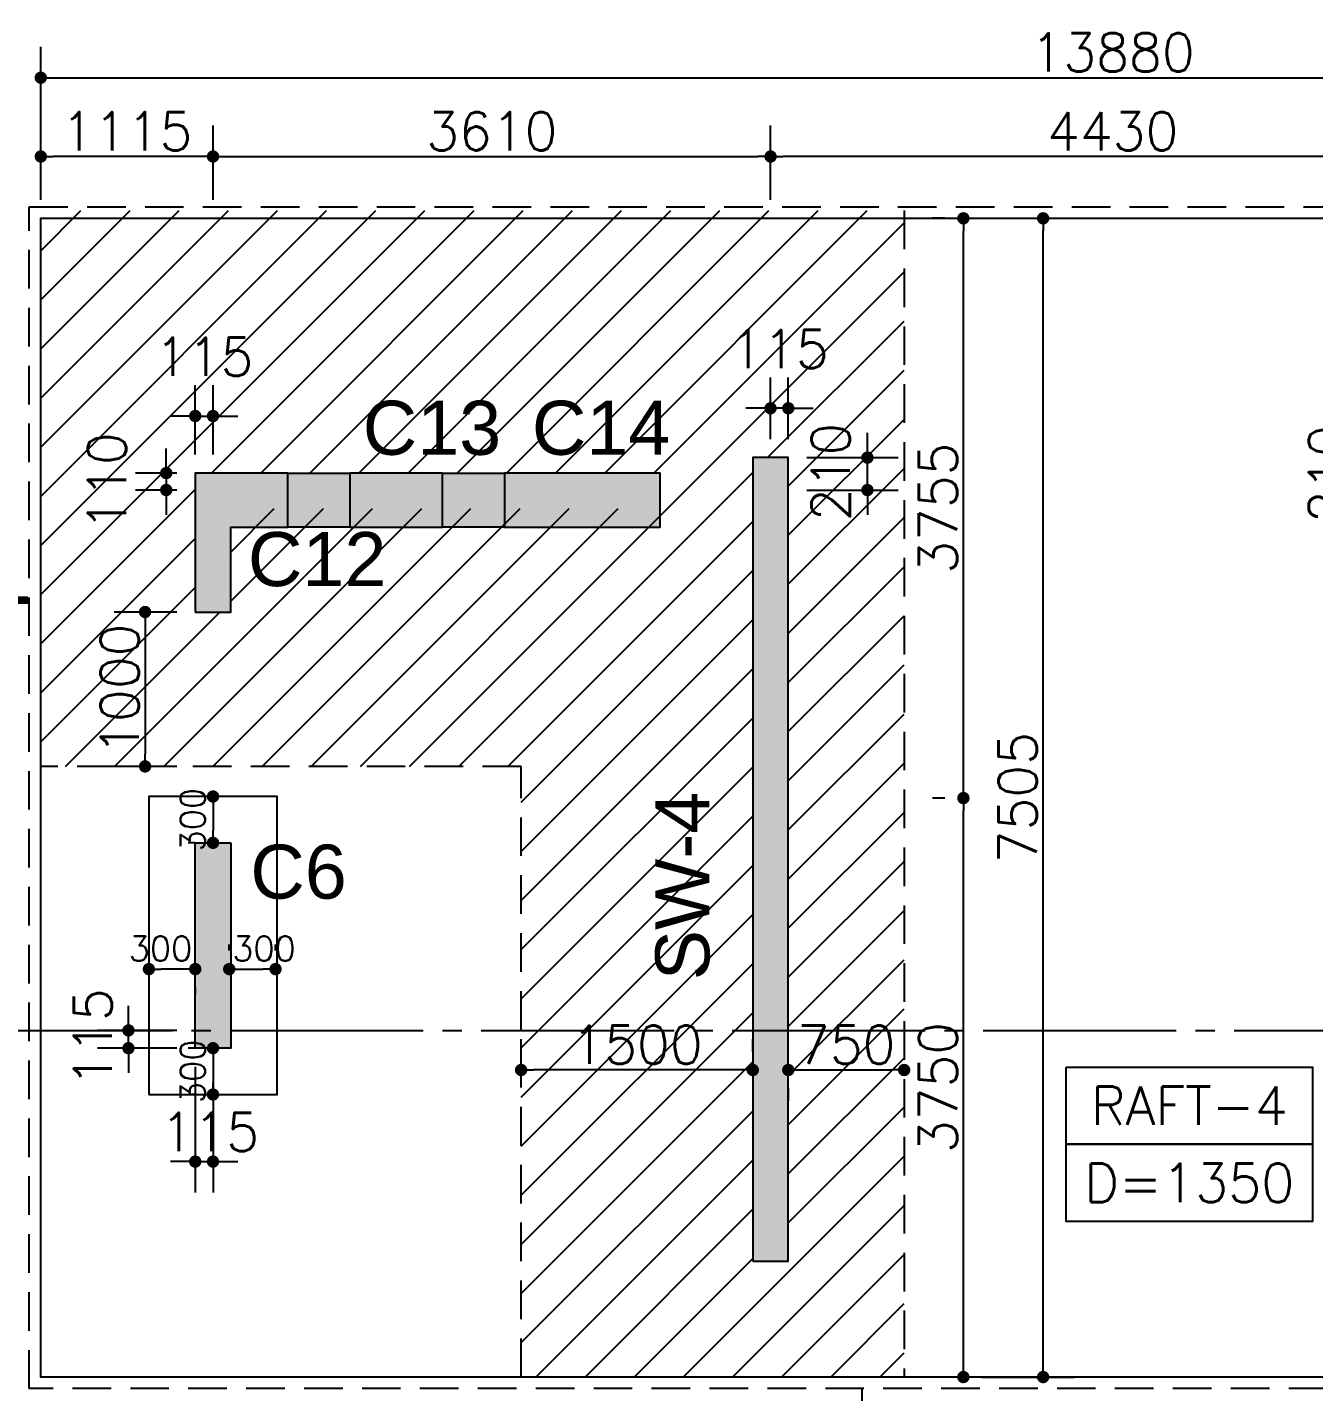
# Model space of a CAD drawing. Extents: x -200722 to 834823, y -494970 to 88783.
# Drawn here: x 485433 to 493762, y 32689 to 41527 of the extents above; entities that cross this region are included whole.
import ezdxf
from ezdxf.enums import TextEntityAlignment as Align

# ---------------------------------------------------------------- set-up
doc = ezdxf.new("R2010")
doc.units = 0
doc.header["$LTSCALE"] = 100
doc.header["$MEASUREMENT"] = 0
doc.header["$PDMODE"] = 34
for name, pattern in [('ACAD_ISO04W100', [30, 24, -3, 0, -3]), ('CL', [3.25, 2.5, -0.25, 0.25, -0.25]), ('HIDDEN', [0.375, 0.25, -0.125])]:
    doc.linetypes.add(name, pattern=pattern)
doc.layers.get('0').update_dxf_attribs({"linetype": 'CONTINUOUS'})
doc.layers.get('DEFPOINTS').update_dxf_attribs({"linetype": 'CONTINUOUS'})
for name, color, linetype in [('A-Grid', 5, 'ACAD_ISO04W100'), ('BEAM', 4, 'CONTINUOUS'), ('COL. SHED. STEEL.', 6, 'CONTINUOUS'), ('COL_H', 235, 'CONTINUOUS'), ('DIM', 3, 'CONTINUOUS'), ('F_EXEC', 3, 'HIDDEN'), ('F_FTG1', 11, 'CONTINUOUS'), ('TEXT', 2, 'CONTINUOUS')]:
    doc.layers.add(name, color=color, linetype=linetype)
doc.layers.add('HATCH', color=252, linetype='CONTINUOUS', lineweight=30)
doc.styles.add('AR', font='arial.ttf')
doc.styles.add('ROMANS', font='romans.shx')
doc.styles.get("Standard").update_dxf_attribs({"font": 'simplex.shx'})
doc.dimstyles.new('STANDARD$0', dxfattribs={"dimtxt": 2.5, "dimasz": 2.5, "dimexe": 2, "dimexo": 0.7, "dimgap": 0.9, "dimtad": 1, "dimdec": 0, "dimdsep": 46, "dimtxsty": 'ROMANS', "dimcen": 0.09, "dimclrd": 4, "dimclre": 4, "dimclrt": 3, "dimadec": 0, "dimazin": 0, "dimtfac": 1, "dimtdec": 0, "dimtmove": 0, "dimatfit": 3, "dimfxl": 1, "dimtolj": 1, "dimtzin": 0, "dimarcsym": 0})

# ---------------------------------------------------------------- blocks, each defined once
blk = doc.blocks.new('DOT')
at = {"color": 0, "linetype": 'ByBlock'}
blk.add_line((-0.5, 0), (-1, 0), dxfattribs=at)
at = {"color": 0, "linetype": 'ByBlock', "const_width": 0.5}
blk.add_lwpolyline([(-0.25, 0, 1), (0.25, 0, 1)], format="xyb", close=True, dxfattribs=at)
blk = doc.blocks.new('*D2616')
at = {"layer": 'BEAM', "color": 0, "lineweight": -2, "transparency": 16777216}
for p, q in [((486400.5, 37739.4), (485995.8, 37739.4)), ((486195.8, 37659.4), (486195.8, 36819.4)), ((486400.5, 36739.4), (485995.8, 36739.4))]:
    blk.add_line(p, q, dxfattribs=at)
at = {"layer": 'DEFPOINTS', "color": 0, "lineweight": -3, "ltscale": 0.4, "transparency": 16777216}
for p in [(486520.5, 37739.4), (486195.8, 36739.4), (486520.5, 36739.4)]:
    blk.add_point(p, dxfattribs=at)
at = {"layer": 'BEAM', "color": 0, "lineweight": -2, "ltscale": 0.4, "transparency": 16777216, "xscale": 80, "yscale": 80, "zscale": 80}
for p, rotation in [((486195.8, 37739.4), 90), ((486195.8, 36739.4), 270)]:
    blk.add_blockref('DOT', p, dxfattribs=dict(at, rotation=rotation))
at = {"layer": 'BEAM', "color": 0, "ltscale": 0.4, "transparency": 16777216, "insert": (486031.8, 37239.4), "char_height": 248, "attachment_point": 5, "rotation": 90}
blk.add_mtext('\\A1;1000', dxfattribs=at)
blk = doc.blocks.new('_DOT')
at = {"color": 0, "linetype": 'ByBlock'}
blk.add_line((-0.5, 0), (-1, 0), dxfattribs=at)
at = {"color": 0, "linetype": 'ByBlock', "const_width": 0.5}
blk.add_lwpolyline([(-0.25, 0, 1), (0.25, 0, 1)], format="xyb", close=True, dxfattribs=at)
blk = doc.blocks.new('*D2293')
at = {"layer": 'BEAM', "color": 0, "lineweight": -2, "transparency": 16777216}
for p, q in [((486520.5, 38759.4), (486520.5, 39208.9)), ((486635.5, 38759.4), (486635.5, 39208.9)), ((486440.5, 39008.9), (486360.5, 39008.9)), ((486520.5, 39008.9), (486635.5, 39008.9)), ((486715.5, 39008.9), (486795.5, 39008.9))]:
    blk.add_line(p, q, dxfattribs=at)
at = {"layer": 'DEFPOINTS', "color": 0, "lineweight": -3, "ltscale": 0.4, "transparency": 16777216}
for p in [(486635.5, 39008.9), (486520.5, 38639.4), (486635.5, 38639.4)]:
    blk.add_point(p, dxfattribs=at)
at = {"layer": 'BEAM', "color": 0, "lineweight": -2, "ltscale": 0.4, "transparency": 16777216, "xscale": 80, "yscale": 80, "zscale": 80}
blk.add_blockref('DOT', (486520.5, 39008.9), dxfattribs=at)
at = {"layer": 'BEAM', "color": 0, "lineweight": -2, "ltscale": 0.4, "transparency": 16777216, "xscale": 80, "yscale": 80, "zscale": 80, "rotation": 180}
blk.add_blockref('DOT', (486635.5, 39008.9), dxfattribs=at)
at = {"layer": 'BEAM', "color": 0, "ltscale": 0.4, "transparency": 16777216, "insert": (486578, 39392.9), "char_height": 248, "attachment_point": 5}
blk.add_mtext('\\A1;115', dxfattribs=at)
blk = doc.blocks.new('*D2294')
at = {"layer": 'BEAM', "color": 0, "lineweight": -2, "transparency": 16777216}
for p, q in [((486332.8, 38719.4), (486332.8, 38799.4)), ((486400.5, 38639.4), (486132.8, 38639.4)), ((486332.8, 38639.4), (486332.8, 38529.4)), ((486400.5, 38529.4), (486132.8, 38529.4)), ((486332.8, 38449.4), (486332.8, 38369.4))]:
    blk.add_line(p, q, dxfattribs=at)
at = {"layer": 'DEFPOINTS', "color": 0, "lineweight": -3, "ltscale": 0.4, "transparency": 16777216}
for p in [(486520.5, 38639.4), (486332.8, 38529.4), (486520.5, 38529.4)]:
    blk.add_point(p, dxfattribs=at)
at = {"layer": 'BEAM', "color": 0, "lineweight": -2, "ltscale": 0.4, "transparency": 16777216, "xscale": 80, "yscale": 80, "zscale": 80}
for p, rotation in [((486332.8, 38639.4), 270), ((486332.8, 38529.4), 90)]:
    blk.add_blockref('DOT', p, dxfattribs=dict(at, rotation=rotation))
at = {"layer": 'BEAM', "color": 0, "ltscale": 0.4, "transparency": 16777216, "insert": (485948.8, 38584.4), "char_height": 248, "attachment_point": 5, "rotation": 90}
blk.add_mtext('\\A1;110', dxfattribs=at)
blk = doc.blocks.new('*D2295')
at = {"layer": 'BEAM', "color": 0, "lineweight": -2, "transparency": 16777216}
for p, q in [((490872.6, 38819.4), (490872.6, 38899.4)), ((490480.5, 38739.4), (491072.6, 38739.4)), ((490872.6, 38529.4), (490872.6, 38739.4)), ((490480.5, 38529.4), (491072.6, 38529.4)), ((490872.6, 38449.4), (490872.6, 38369.4))]:
    blk.add_line(p, q, dxfattribs=at)
at = {"layer": 'DEFPOINTS', "color": 0, "lineweight": -3, "ltscale": 0.4, "transparency": 16777216}
for p in [(490360.5, 38739.4), (490872.6, 38739.4), (490360.5, 38529.4)]:
    blk.add_point(p, dxfattribs=at)
at = {"layer": 'BEAM', "color": 0, "lineweight": -2, "ltscale": 0.4, "transparency": 16777216, "xscale": 80, "yscale": 80, "zscale": 80}
for p, rotation in [((490872.6, 38739.4), 270), ((490872.6, 38529.4), 90)]:
    blk.add_blockref('DOT', p, dxfattribs=dict(at, rotation=rotation))
at = {"layer": 'BEAM', "color": 0, "ltscale": 0.4, "transparency": 16777216, "insert": (490635.3, 38646.4), "char_height": 248, "attachment_point": 5, "rotation": 90}
blk.add_mtext('\\A1;210', dxfattribs=at)
blk = doc.blocks.new('*D2296')
at = {"layer": 'BEAM', "color": 0, "lineweight": -2, "transparency": 16777216}
for p, q in [((490245.5, 38859.4), (490245.5, 39259.1)), ((490360.5, 38859.4), (490360.5, 39259.1)), ((490165.5, 39059.1), (490085.5, 39059.1)), ((490360.5, 39059.1), (490245.5, 39059.1)), ((490440.5, 39059.1), (490520.5, 39059.1))]:
    blk.add_line(p, q, dxfattribs=at)
at = {"layer": 'DEFPOINTS', "color": 0, "lineweight": -3, "ltscale": 0.4, "transparency": 16777216}
for p in [(490245.5, 39059.1), (490245.5, 38739.4), (490360.5, 38739.4)]:
    blk.add_point(p, dxfattribs=at)
at = {"layer": 'BEAM', "color": 0, "lineweight": -2, "ltscale": 0.4, "transparency": 16777216, "xscale": 80, "yscale": 80, "zscale": 80}
blk.add_blockref('DOT', (490245.5, 39059.1), dxfattribs=at)
at = {"layer": 'BEAM', "color": 0, "lineweight": -2, "ltscale": 0.4, "transparency": 16777216, "xscale": 80, "yscale": 80, "zscale": 80, "rotation": 180}
blk.add_blockref('DOT', (490360.5, 39059.1), dxfattribs=at)
at = {"layer": 'BEAM', "color": 0, "ltscale": 0.4, "transparency": 16777216, "insert": (490303, 39443.1), "char_height": 248, "attachment_point": 5}
blk.add_mtext('\\A1;115', dxfattribs=at)
blk = doc.blocks.new('*D2297')
at = {"layer": 'BEAM', "color": 0, "lineweight": -2, "transparency": 16777216}
for p, q in [((494238.4, 38819.4), (494238.4, 38899.4)), ((494440.5, 38739.4), (494038.4, 38739.4)), ((494238.4, 38529.4), (494238.4, 38739.4)), ((494440.5, 38529.4), (494038.4, 38529.4)), ((494238.4, 38449.4), (494238.4, 38369.4))]:
    blk.add_line(p, q, dxfattribs=at)
at = {"layer": 'DEFPOINTS', "color": 0, "lineweight": -3, "ltscale": 0.4, "transparency": 16777216}
for p in [(494238.4, 38739.4), (494560.5, 38739.4), (494560.5, 38529.4)]:
    blk.add_point(p, dxfattribs=at)
at = {"layer": 'BEAM', "color": 0, "lineweight": -2, "ltscale": 0.4, "transparency": 16777216, "xscale": 80, "yscale": 80, "zscale": 80}
for p, rotation in [((494238.4, 38739.4), 270), ((494238.4, 38529.4), 90)]:
    blk.add_blockref('DOT', p, dxfattribs=dict(at, rotation=rotation))
at = {"layer": 'BEAM', "color": 0, "ltscale": 0.4, "transparency": 16777216, "insert": (493854.4, 38634.4), "char_height": 248, "attachment_point": 5, "rotation": 90}
blk.add_mtext('\\A1;210', dxfattribs=at)
blk = doc.blocks.new('*D2299')
at = {"layer": 'BEAM', "color": 0, "lineweight": -2, "transparency": 16777216}
for p, q in [((486088.1, 35109.4), (486088.1, 35189.4)), ((486400.5, 35029.4), (485888.1, 35029.4)), ((486088.1, 34914.4), (486088.1, 35029.4)), ((486400.5, 34914.4), (485888.1, 34914.4)), ((486088.1, 34834.4), (486088.1, 34754.4))]:
    blk.add_line(p, q, dxfattribs=at)
at = {"layer": 'DEFPOINTS', "color": 0, "lineweight": -3, "ltscale": 0.4, "transparency": 16777216}
for p in [(486088.1, 35029.4), (486520.5, 35029.4), (486520.5, 34914.4)]:
    blk.add_point(p, dxfattribs=at)
at = {"layer": 'BEAM', "color": 0, "lineweight": -2, "ltscale": 0.4, "transparency": 16777216, "xscale": 80, "yscale": 80, "zscale": 80}
for p, rotation in [((486088.1, 35029.4), 270), ((486088.1, 34914.4), 90)]:
    blk.add_blockref('DOT', p, dxfattribs=dict(at, rotation=rotation))
at = {"layer": 'BEAM', "color": 0, "ltscale": 0.4, "transparency": 16777216, "insert": (485857.4, 34984.2), "char_height": 248, "attachment_point": 5, "rotation": 90}
blk.add_mtext('\\A1;115', dxfattribs=at)
blk = doc.blocks.new('*D2300')
at = {"layer": 'BEAM', "color": 0, "lineweight": -2, "transparency": 16777216}
for p, q in [((486520.5, 34794.4), (486520.5, 33979.8)), ((486635.5, 34794.4), (486635.5, 33979.8)), ((486440.5, 34179.8), (486360.5, 34179.8)), ((486520.5, 34179.8), (486635.5, 34179.8)), ((486715.5, 34179.8), (486795.5, 34179.8))]:
    blk.add_line(p, q, dxfattribs=at)
at = {"layer": 'DEFPOINTS', "color": 0, "lineweight": -3, "ltscale": 0.4, "transparency": 16777216}
for p in [(486520.5, 34914.4), (486635.5, 34914.4), (486635.5, 34179.8)]:
    blk.add_point(p, dxfattribs=at)
at = {"layer": 'BEAM', "color": 0, "lineweight": -2, "ltscale": 0.4, "transparency": 16777216, "xscale": 80, "yscale": 80, "zscale": 80}
blk.add_blockref('DOT', (486520.5, 34179.8), dxfattribs=at)
at = {"layer": 'BEAM', "color": 0, "lineweight": -2, "ltscale": 0.4, "transparency": 16777216, "xscale": 80, "yscale": 80, "zscale": 80, "rotation": 180}
blk.add_blockref('DOT', (486635.5, 34179.8), dxfattribs=at)
at = {"layer": 'BEAM', "color": 0, "ltscale": 0.4, "transparency": 16777216, "insert": (486616, 34372.4), "char_height": 248, "attachment_point": 5}
blk.add_mtext('\\A1;115', dxfattribs=at)
blk = doc.blocks.new('*D2303')
at = {"layer": 'BEAM', "color": 0, "lineweight": -2, "transparency": 16777216}
for p, q in [((485520.5, 40409.4), (485520.5, 40889.7)), ((486635.5, 40409.4), (486635.5, 40889.7)), ((486555.5, 40689.7), (485600.5, 40689.7))]:
    blk.add_line(p, q, dxfattribs=at)
at = {"layer": 'DEFPOINTS', "color": 0, "lineweight": -3, "ltscale": 0.4, "transparency": 16777216}
for p in [(485520.5, 40689.7), (485520.5, 40289.4), (486635.5, 40289.4)]:
    blk.add_point(p, dxfattribs=at)
at = {"layer": 'BEAM', "color": 0, "lineweight": -2, "ltscale": 0.4, "transparency": 16777216, "xscale": 80, "yscale": 80, "zscale": 80, "rotation": 180}
blk.add_blockref('DOT', (485520.5, 40689.7), dxfattribs=at)
at = {"layer": 'BEAM', "color": 0, "lineweight": -2, "ltscale": 0.4, "transparency": 16777216, "xscale": 80, "yscale": 80, "zscale": 80}
blk.add_blockref('DOT', (486635.5, 40689.7), dxfattribs=at)
at = {"layer": 'BEAM', "color": 0, "ltscale": 0.4, "transparency": 16777216, "insert": (486078, 40853.7), "char_height": 248, "attachment_point": 5}
blk.add_mtext('\\A1;1115', dxfattribs=at)
blk = doc.blocks.new('*D2304')
at = {"layer": 'BEAM', "color": 0, "lineweight": -2, "transparency": 16777216}
for p, q in [((486635.5, 40409.4), (486635.5, 40889.7)), ((490245.5, 40409.4), (490245.5, 40889.7)), ((486715.5, 40689.7), (490165.5, 40689.7))]:
    blk.add_line(p, q, dxfattribs=at)
at = {"layer": 'DEFPOINTS', "color": 0, "lineweight": -3, "ltscale": 0.4, "transparency": 16777216}
for p in [(490245.5, 40689.7), (486635.5, 40289.4), (490245.5, 40289.4)]:
    blk.add_point(p, dxfattribs=at)
at = {"layer": 'BEAM', "color": 0, "lineweight": -2, "ltscale": 0.4, "transparency": 16777216, "xscale": 80, "yscale": 80, "zscale": 80, "rotation": 180}
blk.add_blockref('DOT', (486635.5, 40689.7), dxfattribs=at)
at = {"layer": 'BEAM', "color": 0, "lineweight": -2, "ltscale": 0.4, "transparency": 16777216, "xscale": 80, "yscale": 80, "zscale": 80}
blk.add_blockref('DOT', (490245.5, 40689.7), dxfattribs=at)
at = {"layer": 'BEAM', "color": 0, "ltscale": 0.4, "transparency": 16777216, "insert": (488440.5, 40853.7), "char_height": 248, "attachment_point": 5}
blk.add_mtext('\\A1;3610', dxfattribs=at)
blk = doc.blocks.new('*D2306')
at = {"layer": 'BEAM', "color": 0, "lineweight": -2, "transparency": 16777216}
for p, q in [((485520.5, 40409.4), (485520.5, 41400)), ((499400.5, 40409.4), (499400.5, 41400)), ((485600.5, 41200), (499320.5, 41200))]:
    blk.add_line(p, q, dxfattribs=at)
at = {"layer": 'DEFPOINTS', "color": 0, "lineweight": -3, "ltscale": 0.4, "transparency": 16777216}
for p in [(499400.5, 41200), (485520.5, 40289.4), (499400.5, 40289.4)]:
    blk.add_point(p, dxfattribs=at)
at = {"layer": 'BEAM', "color": 0, "lineweight": -2, "ltscale": 0.4, "transparency": 16777216, "xscale": 80, "yscale": 80, "zscale": 80, "rotation": 180}
blk.add_blockref('DOT', (485520.5, 41200), dxfattribs=at)
at = {"layer": 'BEAM', "color": 0, "lineweight": -2, "ltscale": 0.4, "transparency": 16777216, "xscale": 80, "yscale": 80, "zscale": 80}
blk.add_blockref('DOT', (499400.5, 41200), dxfattribs=at)
at = {"layer": 'BEAM', "color": 0, "ltscale": 0.4, "transparency": 16777216, "insert": (492460.5, 41364), "char_height": 248, "attachment_point": 5}
blk.add_mtext('\\A1;13880', dxfattribs=at)
blk = doc.blocks.new('*D2307')
at = {"layer": 'BEAM', "color": 0, "lineweight": -2, "transparency": 16777216}
for p, q in [((491374, 36534.4), (491294, 36534.4)), ((491494, 32864.4), (491494, 36454.4)), ((491374, 32784.4), (491294, 32784.4))]:
    blk.add_line(p, q, dxfattribs=at)
at = {"layer": 'DEFPOINTS', "color": 0, "lineweight": -3, "ltscale": 0.4, "transparency": 16777216}
for p in [(491494, 36534.4), (491494, 36534.4), (491494, 32784.4)]:
    blk.add_point(p, dxfattribs=at)
at = {"layer": 'BEAM', "color": 0, "lineweight": -2, "ltscale": 0.4, "transparency": 16777216, "xscale": 80, "yscale": 80, "zscale": 80}
for p, rotation in [((491494, 36534.4), 90), ((491494, 32784.4), 270)]:
    blk.add_blockref('DOT', p, dxfattribs=dict(at, rotation=rotation))
at = {"layer": 'BEAM', "color": 0, "ltscale": 0.4, "transparency": 16777216, "insert": (491330, 34659.4), "char_height": 248, "attachment_point": 5, "rotation": 90}
blk.add_mtext('\\A1;3750', dxfattribs=at)
blk = doc.blocks.new('*D2308')
at = {"layer": 'BEAM', "color": 0, "lineweight": -2, "transparency": 16777216}
for p, q in [((491374, 40289.4), (491294, 40289.4)), ((491494, 36614.4), (491494, 40209.4)), ((491374, 36534.4), (491294, 36534.4))]:
    blk.add_line(p, q, dxfattribs=at)
at = {"layer": 'DEFPOINTS', "color": 0, "lineweight": -3, "ltscale": 0.4, "transparency": 16777216}
for p in [(491494, 40289.4), (491494, 40289.4), (491494, 36534.4)]:
    blk.add_point(p, dxfattribs=at)
at = {"layer": 'BEAM', "color": 0, "lineweight": -2, "ltscale": 0.4, "transparency": 16777216, "xscale": 80, "yscale": 80, "zscale": 80}
for p, rotation in [((491494, 40289.4), 90), ((491494, 36534.4), 270)]:
    blk.add_blockref('DOT', p, dxfattribs=dict(at, rotation=rotation))
at = {"layer": 'BEAM', "color": 0, "ltscale": 0.4, "transparency": 16777216, "insert": (491330, 38411.9), "char_height": 248, "attachment_point": 5, "rotation": 90}
blk.add_mtext('\\A1;3755', dxfattribs=at)
blk = doc.blocks.new('*D2309')
at = {"layer": 'BEAM', "color": 0, "lineweight": -2, "transparency": 16777216}
for p, q in [((491614, 40289.4), (492210.4, 40289.4)), ((492010.4, 32864.4), (492010.4, 40209.4)), ((491614, 32784.4), (492210.4, 32784.4))]:
    blk.add_line(p, q, dxfattribs=at)
at = {"layer": 'DEFPOINTS', "color": 0, "lineweight": -3, "ltscale": 0.4, "transparency": 16777216}
for p in [(491494, 40289.4), (492010.4, 40289.4), (491494, 32784.4)]:
    blk.add_point(p, dxfattribs=at)
at = {"layer": 'BEAM', "color": 0, "lineweight": -2, "ltscale": 0.4, "transparency": 16777216, "xscale": 80, "yscale": 80, "zscale": 80}
for p, rotation in [((492010.4, 40289.4), 90), ((492010.4, 32784.4), 270)]:
    blk.add_blockref('DOT', p, dxfattribs=dict(at, rotation=rotation))
at = {"layer": 'BEAM', "color": 0, "ltscale": 0.4, "transparency": 16777216, "insert": (491846.4, 36536.9), "char_height": 248, "attachment_point": 5, "rotation": 90}
blk.add_mtext('\\A1;7505', dxfattribs=at)
blk = doc.blocks.new('*D2484')
at = {"layer": 'BEAM', "color": 0, "lineweight": -2, "transparency": 16777216}
for p, q in [((490245.5, 40409.4), (490245.5, 40889.7)), ((494675.5, 40409.4), (494675.5, 40889.7)), ((494595.5, 40689.7), (490325.5, 40689.7))]:
    blk.add_line(p, q, dxfattribs=at)
at = {"layer": 'DEFPOINTS', "color": 0, "lineweight": -3, "ltscale": 0.4, "transparency": 16777216}
for p in [(490245.5, 40689.7), (490245.5, 40289.4), (494675.5, 40289.4)]:
    blk.add_point(p, dxfattribs=at)
at = {"layer": 'BEAM', "color": 0, "lineweight": -2, "ltscale": 0.4, "transparency": 16777216, "xscale": 80, "yscale": 80, "zscale": 80, "rotation": 180}
blk.add_blockref('DOT', (490245.5, 40689.7), dxfattribs=at)
at = {"layer": 'BEAM', "color": 0, "lineweight": -2, "ltscale": 0.4, "transparency": 16777216, "xscale": 80, "yscale": 80, "zscale": 80}
blk.add_blockref('DOT', (494675.5, 40689.7), dxfattribs=at)
at = {"layer": 'BEAM', "color": 0, "ltscale": 0.4, "transparency": 16777216, "insert": (492460.5, 40853.7), "char_height": 248, "attachment_point": 5}
blk.add_mtext('\\A1;4430', dxfattribs=at)
blk = doc.blocks.new('*D2772')
at = {"layer": 'BEAM', "color": 0, "lineweight": -2, "transparency": 16777216}
for p, q in [((488630.5, 34893.1), (488630.5, 34973.1)), ((490130.5, 34893.1), (490130.5, 34973.1)), ((490050.5, 34773.1), (488710.5, 34773.1))]:
    blk.add_line(p, q, dxfattribs=at)
at = {"layer": 'DEFPOINTS', "color": 0, "lineweight": -3, "ltscale": 0.4, "transparency": 16777216}
for p in [(488630.5, 34773.1), (488630.5, 34773.1), (490130.5, 34773.1)]:
    blk.add_point(p, dxfattribs=at)
at = {"layer": 'BEAM', "color": 0, "lineweight": -2, "ltscale": 0.4, "transparency": 16777216, "xscale": 80, "yscale": 80, "zscale": 80, "rotation": 180}
blk.add_blockref('DOT', (488630.5, 34773.1), dxfattribs=at)
at = {"layer": 'BEAM', "color": 0, "lineweight": -2, "ltscale": 0.4, "transparency": 16777216, "xscale": 80, "yscale": 80, "zscale": 80}
blk.add_blockref('DOT', (490130.5, 34773.1), dxfattribs=at)
at = {"layer": 'BEAM', "color": 0, "ltscale": 0.4, "transparency": 16777216, "insert": (489380.5, 34937.1), "char_height": 248, "attachment_point": 5}
blk.add_mtext('\\A1;1500', dxfattribs=at)
blk = doc.blocks.new('*D2775')
at = {"layer": 'BEAM', "color": 0, "lineweight": -2, "transparency": 16777216}
for p, q in [((490440.5, 34773.1), (491030.5, 34773.1)), ((490360.5, 34653.1), (490360.5, 34573.1)), ((491110.5, 34653.1), (491110.5, 34573.1))]:
    blk.add_line(p, q, dxfattribs=at)
at = {"layer": 'DEFPOINTS', "color": 0, "lineweight": -3, "ltscale": 0.4, "transparency": 16777216}
for p in [(490360.5, 34773.1), (491110.5, 34773.1), (491110.5, 34773.1)]:
    blk.add_point(p, dxfattribs=at)
at = {"layer": 'BEAM', "color": 0, "lineweight": -2, "ltscale": 0.4, "transparency": 16777216, "xscale": 80, "yscale": 80, "zscale": 80, "rotation": 180}
blk.add_blockref('DOT', (490360.5, 34773.1), dxfattribs=at)
at = {"layer": 'BEAM', "color": 0, "lineweight": -2, "ltscale": 0.4, "transparency": 16777216, "xscale": 80, "yscale": 80, "zscale": 80}
blk.add_blockref('DOT', (491110.5, 34773.1), dxfattribs=at)
at = {"layer": 'BEAM', "color": 0, "ltscale": 0.4, "transparency": 16777216, "insert": (490735.5, 34937.1), "char_height": 248, "attachment_point": 5}
blk.add_mtext('\\A1;750', dxfattribs=at)
blk = doc.blocks.new('*D2862')
at = {"layer": 'BEAM', "color": 0, "lineweight": -2, "transparency": 16777216}
for p, q in [((486740.5, 35546.6), (486740.5, 35586.6)), ((487040.5, 35546.6), (487040.5, 35586.6)), ((486820.5, 35426.6), (486960.5, 35426.6))]:
    blk.add_line(p, q, dxfattribs=at)
at = {"layer": 'DEFPOINTS', "color": 0, "lineweight": -3, "ltscale": 0.4, "transparency": 16777216}
for p in [(486740.5, 35426.6), (487040.5, 35426.6), (487040.5, 35426.6)]:
    blk.add_point(p, dxfattribs=at)
at = {"layer": 'BEAM', "color": 0, "lineweight": -2, "ltscale": 0.4, "transparency": 16777216, "xscale": 80, "yscale": 80, "zscale": 80, "rotation": 180}
blk.add_blockref('DOT', (486740.5, 35426.6), dxfattribs=at)
at = {"layer": 'BEAM', "color": 0, "lineweight": -2, "ltscale": 0.4, "transparency": 16777216, "xscale": 80, "yscale": 80, "zscale": 80}
blk.add_blockref('DOT', (487040.5, 35426.6), dxfattribs=at)
at = {"layer": 'BEAM', "color": 0, "ltscale": 0.4, "transparency": 16777216, "insert": (486965.7, 35559.5), "char_height": 160, "attachment_point": 5}
blk.add_mtext('\\A1;300', dxfattribs=at)
blk = doc.blocks.new('*D2863')
at = {"layer": 'BEAM', "color": 0, "lineweight": -2, "transparency": 16777216}
for p, q in [((486440.5, 35426.6), (486300.5, 35426.6)), ((486220.5, 35306.6), (486220.5, 35266.6)), ((486520.5, 35306.6), (486520.5, 35266.6))]:
    blk.add_line(p, q, dxfattribs=at)
at = {"layer": 'DEFPOINTS', "color": 0, "lineweight": -3, "ltscale": 0.4, "transparency": 16777216}
for p in [(486220.5, 35426.6), (486220.5, 35426.6), (486520.5, 35426.6)]:
    blk.add_point(p, dxfattribs=at)
at = {"layer": 'BEAM', "color": 0, "lineweight": -2, "ltscale": 0.4, "transparency": 16777216, "xscale": 80, "yscale": 80, "zscale": 80, "rotation": 180}
blk.add_blockref('DOT', (486220.5, 35426.6), dxfattribs=at)
at = {"layer": 'BEAM', "color": 0, "lineweight": -2, "ltscale": 0.4, "transparency": 16777216, "xscale": 80, "yscale": 80, "zscale": 80}
blk.add_blockref('DOT', (486520.5, 35426.6), dxfattribs=at)
at = {"layer": 'BEAM', "color": 0, "ltscale": 0.4, "transparency": 16777216, "insert": (486295.4, 35559.5), "char_height": 160, "attachment_point": 5}
blk.add_mtext('\\A1;300', dxfattribs=at)
blk = doc.blocks.new('*D2864')
at = {"layer": 'BEAM', "color": 0, "lineweight": -2, "transparency": 16777216}
for p, q in [((486515.5, 34914.4), (486475.5, 34914.4)), ((486635.5, 34834.4), (486635.5, 34694.4)), ((486515.5, 34614.4), (486475.5, 34614.4))]:
    blk.add_line(p, q, dxfattribs=at)
at = {"layer": 'DEFPOINTS', "color": 0, "lineweight": -3, "ltscale": 0.4, "transparency": 16777216}
for p in [(486635.5, 34914.4), (486635.5, 34614.4), (486635.5, 34614.4)]:
    blk.add_point(p, dxfattribs=at)
at = {"layer": 'BEAM', "color": 0, "lineweight": -2, "ltscale": 0.4, "transparency": 16777216, "xscale": 80, "yscale": 80, "zscale": 80}
for p, rotation in [((486635.5, 34914.4), 90), ((486635.5, 34614.4), 270)]:
    blk.add_blockref('DOT', p, dxfattribs=dict(at, rotation=rotation))
at = {"layer": 'BEAM', "color": 0, "ltscale": 0.4, "transparency": 16777216, "insert": (486504.1, 34764.4), "char_height": 160, "attachment_point": 5, "rotation": 90}
blk.add_mtext('\\A1;300', dxfattribs=at)
blk = doc.blocks.new('*D2865')
at = {"layer": 'BEAM', "color": 0, "lineweight": -2, "transparency": 16777216}
for p, q in [((486515.5, 36544.4), (486475.5, 36544.4)), ((486635.5, 36464.4), (486635.5, 36324.4)), ((486515.5, 36244.4), (486475.5, 36244.4))]:
    blk.add_line(p, q, dxfattribs=at)
at = {"layer": 'DEFPOINTS', "color": 0, "lineweight": -3, "ltscale": 0.4, "transparency": 16777216}
for p in [(486635.5, 36544.4), (486635.5, 36244.4), (486635.5, 36244.4)]:
    blk.add_point(p, dxfattribs=at)
at = {"layer": 'BEAM', "color": 0, "lineweight": -2, "ltscale": 0.4, "transparency": 16777216, "xscale": 80, "yscale": 80, "zscale": 80}
for p, rotation in [((486635.5, 36544.4), 90), ((486635.5, 36244.4), 270)]:
    blk.add_blockref('DOT', p, dxfattribs=dict(at, rotation=rotation))
at = {"layer": 'BEAM', "color": 0, "ltscale": 0.4, "transparency": 16777216, "insert": (486504.1, 36394.4), "char_height": 160, "attachment_point": 5, "rotation": 90}
blk.add_mtext('\\A1;300', dxfattribs=at)

msp = doc.modelspace()

# ---------------------------------------------------------------- hatches: boundary and pattern name
at = {"layer": 'COL_H', "ltscale": 0.4}
for points in [[(490130.5, 33534.4), (490360.5, 33534.4), (490360.5, 38639.4), (490360.5, 38739.4), (490130.5, 38739.4)], [(486520.5, 37739.4), (486750.5, 37739.4), (486750.5, 38289.4), (487120.5, 38289.4), (487120.5, 38639.4), (486520.5, 38639.4)], [(487120.5, 38639.4), (487521.5, 38639.4), (487521.5, 38289.4), (487120.5, 38289.4)], [(487521.5, 38289.4), (488121.5, 38289.4), (488121.5, 38639.4), (487521.5, 38639.4)], [(488121.5, 38639.4), (488522.5, 38639.4), (488522.5, 38289.4), (488121.5, 38289.4)], [(488522.5, 38289.4), (489530.5, 38289.4), (489530.5, 38639.4), (488522.5, 38639.4)], [(486750.5, 36244.4), (486750.5, 34914.4), (486520.5, 34914.4), (486520.5, 36244.4)]]:
    msp.add_hatch(color=256, dxfattribs=at).paths.add_polyline_path(points)
at = {"layer": 'HATCH', "lineweight": -3, "ltscale": 0.4}
h = msp.add_hatch(dxfattribs=at)
h.set_pattern_fill('ANSI31', color=256, scale=1800, style=0)
h.set_pattern_definition([(45, (240110.92, 31727.5), (-159.09903, 159.09903), [])])
h.paths.add_polyline_path([(488121.5, 38639.4), (488522.5, 38639.4), (488522.5, 38409.4), (488121.5, 38409.4)], flags=16)
h.paths.add_polyline_path([(488522.5, 38409.4), (489530.5, 38409.4), (489530.5, 38639.4), (488522.5, 38639.4)], flags=16)
h.paths.add_polyline_path([(487521.5, 38409.4), (488121.5, 38409.4), (488121.5, 38639.4), (487521.5, 38639.4)], flags=16)
h.paths.add_polyline_path([(487120.5, 38639.4), (487521.5, 38639.4), (487521.5, 38409.4), (487120.5, 38409.4)], flags=16)
h.paths.add_polyline_path([(486520.5, 37739.4), (486750.5, 37739.4), (486750.5, 38409.4), (487120.5, 38409.4), (487120.5, 38639.4), (486520.5, 38639.4)], flags=16)
h.paths.add_polyline_path([(491110.5, 32784.4), (488630.5, 32784.4), (488630.5, 36739.4), (485520.5, 36739.4), (485520.5, 40339.4), (491110.5, 40339.4)])
h.paths.add_polyline_path([(490130.5, 33534.4), (490360.5, 33534.4), (490360.5, 38639.4), (490360.5, 38739.4), (490130.5, 38739.4)], flags=16)

# ---------------------------------------------------------------- linework, layer by layer
at = {"layer": 'A-Grid', "color": 8, "linetype": 'CL', "ltscale": 5}
msp.add_line((481872.2, 35029.4, 7446.6), (502917.7, 35029.4, 7446.6), dxfattribs=at)
at = {"layer": 'COL. SHED. STEEL.', "ltscale": 500, "elevation": 7446.6}
for points in [[(490130.5, 33534.4), (490360.5, 33534.4), (490360.5, 38639.4), (490360.5, 38739.4), (490130.5, 38739.4), (490130.5, 33534.4)], [(487521.5, 38289.4), (488121.5, 38289.4), (488121.5, 38639.4), (487521.5, 38639.4), (487521.5, 38289.4)], [(488522.5, 38289.4), (489530.5, 38289.4), (489530.5, 38639.4), (488522.5, 38639.4), (488522.5, 38289.4)], [(486750.5, 36244.4), (486750.5, 34914.4), (486520.5, 34914.4), (486520.5, 36244.4), (486750.5, 36244.4)]]:
    msp.add_lwpolyline(points, dxfattribs=at)
for points in [[(486520.5, 37739.4), (486750.5, 37739.4), (486750.5, 38289.4), (487120.5, 38289.4), (487120.5, 38639.4), (486520.5, 38639.4)], [(487120.5, 38639.4), (487521.5, 38639.4), (487521.5, 38289.4), (487120.5, 38289.4)], [(488121.5, 38639.4), (488522.5, 38639.4), (488522.5, 38289.4), (488121.5, 38289.4)]]:
    msp.add_lwpolyline(points, close=True, dxfattribs=at)
at = {"layer": 'DIM', "color": 1}
msp.add_lwpolyline([(484449.3, 38399.1, 80, 80, 0), (484449.3, 37816, 50, 50, 0), (485438.4, 37816, 50, 50, 0)], format="xyseb", dxfattribs=at)
at = {"layer": 'F_EXEC', "ltscale": 10, "elevation": 7446.6}
msp.add_lwpolyline([(499475.5, 32709.4), (485445.5, 32709.4), (485445.5, 40364.4), (499475.5, 40364.4)], close=True, dxfattribs=at)
msp.add_lwpolyline([(490835.5, 32709.4), (490835.5, 30344.4), (494085.5, 30344.4), (494085.5, 32709.4)], dxfattribs=at)
at = {"layer": 'F_FTG1', "linetype": 'HIDDEN', "ltscale": 10}
msp.add_line((491110.5, 40339.4, 7446.6), (491110.5, 32784.4, 7446.6), dxfattribs=at)
at = {"layer": 'F_FTG1', "ltscale": 0.4, "elevation": 7446.6}
msp.add_lwpolyline([(499400.5, 32784.4), (485520.5, 32784.4), (485520.5, 40289.4), (499400.5, 40289.4), (499400.5, 32784.4)], dxfattribs=at)
at = {"layer": 'F_FTG1', "linetype": 'HIDDEN', "ltscale": 10, "elevation": 7446.6}
msp.add_lwpolyline([(488630.5, 32784.4), (488630.5, 36739.4), (485520.5, 36739.4)], dxfattribs=at)
at = {"layer": 'F_FTG1', "ltscale": 0.4, "elevation": 7446.6}
msp.add_lwpolyline([(486220.5, 34614.4), (487050.5, 34614.4), (487050.5, 36544.4), (486220.5, 36544.4)], close=True, dxfattribs=at)
at = {"layer": 'TEXT'}
for points in [[(492160, 34791.8), (493753.9, 34791.8), (493753.9, 34292), (492160, 34292)], [(492160, 34292), (493753.9, 34292), (493753.9, 33792.1), (492160, 33792.1)]]:
    msp.add_lwpolyline(points, close=True, dxfattribs=at)

# ---------------------------------------------------------------- texts
at = {"layer": 'TEXT', "style": 'AR'}
for s, p in [('C13', (487604.6, 38757.8, 3998.7)), ('C14', (488699.9, 38757.8, 3998.7)), ('C12', (486861.3, 37907.2, -3447.9)), ('C6', (486877, 35882.8, 3998.7))]:
    msp.add_text(s, height=350, dxfattribs=at).set_placement(p)
msp.add_text('SW-4', height=350, rotation=90, dxfattribs=at).set_placement((489849.6, 35353.9, 3998.7))
at = {"layer": 'TEXT'}
for s, p in [('RAFT-4', (492957, 34541.9)), ('D=1350', (492957, 34042))]:
    msp.add_text(s, height=250, dxfattribs=at).set_placement(p, align=Align.MIDDLE)

# ---------------------------------------------------------------- dimensions: what is measured, and where the dimension line sits
at = {"layer": 'BEAM'}
for base, p1, p2, picture, middle in [((499400.5, 41200), (485520.5, 40289.4, 7446.6), (499400.5, 40289.4, 7446.6), '*D2306', (492460.5, 41364)), ((485520.5, 40689.7), (486635.5, 40289.4, 7446.6), (485520.5, 40289.4, 7446.6), '*D2303', (486078, 40853.7)), ((490245.5, 40689.7), (486635.5, 40289.4, 7446.6), (490245.5, 40289.4, 7446.6), '*D2304', (488440.5, 40853.7)), ((490245.5, 39059.1), (490360.5, 38739.4, 7446.6), (490245.5, 38739.4, 7446.6), '*D2296', (490303, 39443.1)), ((486635.5, 39008.9), (486520.5, 38639.4, 7446.6), (486635.5, 38639.4, 7446.6), '*D2293', (486578, 39392.9)), ((488630.5, 34773.1), (490130.5, 34773.1, 7446.6), (488630.5, 34773.1, 7446.6), '*D2772', (489380.5, 34937.1))]:
    dim = msp.add_linear_dim(base=base, p1=p1, p2=p2, dimstyle='STANDARD$0', override={"dimscale": 8, "dimtxt": 31, "dimasz": 10, "dimexe": 25, "dimexo": 15, "dimgap": 5, "dimzin": 3, "dimtxsty": 'Standard', "dimblk": 'DOT', "dimcen": 3, "dimdle": 1, "dimclrd": 0, "dimclre": 0, "dimclrt": 0, "dimtmove": 2, "dimldrblk": 'DOT', "dimtzin": 3}, dxfattribs=at)
    dim.commit()
    dim.dimension.update_dxf_attribs({"geometry": picture, "text_midpoint": middle})
for base, p1, p2, angle, picture, middle in [((490245.5, 40689.7), (494675.5, 40289.4, 7446.6), (490245.5, 40289.4, 7446.6), 180, '*D2484', (492460.5, 40853.7)), ((491494, 40289.4), (491494, 36534.4), (491494, 40289.4, 7446.6), 90, '*D2308', (491330, 38411.9)), ((492010.4, 40289.4), (491494, 32784.4), (491494, 40289.4), 90, '*D2309', (491846.4, 36536.9)), ((494238.4, 38739.4), (494560.5, 38529.4, 7446.6), (494560.5, 38739.4, 7446.6), 90, '*D2297', (493854.4, 38634.4)), ((486332.8, 38529.4), (486520.5, 38639.4, 7446.6), (486520.5, 38529.4, 7446.6), 90, '*D2294', (485948.8, 38584.4)), ((486195.8, 36739.4), (486520.5, 37739.4, 7446.6), (486520.5, 36739.4, 7446.6), 90, '*D2616', (486031.8, 37239.4)), ((491494, 36534.4), (491494, 32784.4, 7446.6), (491494, 36534.4, 7446.6), 90, '*D2307', (491330, 34659.4)), ((491110.5, 34773.1), (490360.5, 34773.1, 7446.6), (491110.5, 34773.1, 7446.6), 180, '*D2775', (490735.5, 34937.1))]:
    dim = msp.add_linear_dim(base=base, p1=p1, p2=p2, angle=angle, dimstyle='STANDARD$0', override={"dimscale": 8, "dimtxt": 31, "dimasz": 10, "dimexe": 25, "dimexo": 15, "dimgap": 5, "dimzin": 3, "dimtxsty": 'Standard', "dimblk": 'DOT', "dimcen": 3, "dimdle": 1, "dimclrd": 0, "dimclre": 0, "dimclrt": 0, "dimtmove": 2, "dimldrblk": 'DOT', "dimtzin": 3}, dxfattribs=at)
    dim.commit()
    dim.dimension.update_dxf_attribs({"geometry": picture, "text_midpoint": middle})
for base, p1, p2, angle, override, picture, middle in [((490872.6, 38739.4), (490360.5, 38529.4, 7446.6), (490360.5, 38739.4, 7446.6), 90, {"dimscale": 8, "dimtxt": 31, "dimasz": 10, "dimexe": 25, "dimexo": 15, "dimgap": 5, "dimzin": 3, "dimtxsty": 'Standard', "dimblk": 'DOT', "dimcen": 3, "dimdle": 1, "dimclrd": 0, "dimclre": 0, "dimclrt": 0, "dimtmove": 2, "dimldrblk": 'DOT', "dimtzin": 3}, '*D2295', (490635.3, 38646.4)), ((486635.5, 36244.4), (486635.5, 36544.4, 7446.6), (486635.5, 36244.4, 7446.6), 90, {"dimscale": 8, "dimtxt": 20, "dimasz": 10, "dimexe": 20, "dimexo": 15, "dimgap": 5, "dimzin": 3, "dimtxsty": 'Standard', "dimblk": 'DOT', "dimcen": 3, "dimdle": 1, "dimclrd": 0, "dimclre": 0, "dimclrt": 0, "dimtmove": 2, "dimldrblk": 'DOT', "dimtzin": 3}, '*D2865', (486504.1, 36394.4)), ((486220.5, 35426.6), (486520.5, 35426.6, 7446.6), (486220.5, 35426.6, 7446.6), 180, {"dimscale": 8, "dimtxt": 20, "dimasz": 10, "dimexe": 20, "dimexo": 15, "dimgap": 5, "dimzin": 3, "dimtxsty": 'Standard', "dimblk": 'DOT', "dimcen": 3, "dimdle": 1, "dimclrd": 0, "dimclre": 0, "dimclrt": 0, "dimtmove": 2, "dimldrblk": 'DOT', "dimtzin": 3}, '*D2863', (486295.4, 35559.5)), ((486088.1, 35029.4), (486520.5, 34914.4, 7446.6), (486520.5, 35029.4, 7446.6), 90, {"dimscale": 8, "dimtxt": 31, "dimasz": 10, "dimexe": 25, "dimexo": 15, "dimgap": 5, "dimzin": 3, "dimtxsty": 'Standard', "dimblk": 'DOT', "dimcen": 3, "dimdle": 1, "dimclrd": 0, "dimclre": 0, "dimclrt": 0, "dimtmove": 2, "dimldrblk": 'DOT', "dimtzin": 3}, '*D2299', (485857.4, 34984.2)), ((486635.5, 34614.4), (486635.5, 34914.4, 7446.6), (486635.5, 34614.4, 7446.6), 90, {"dimscale": 8, "dimtxt": 20, "dimasz": 10, "dimexe": 20, "dimexo": 15, "dimgap": 5, "dimzin": 3, "dimtxsty": 'Standard', "dimblk": 'DOT', "dimcen": 3, "dimdle": 1, "dimclrd": 0, "dimclre": 0, "dimclrt": 0, "dimtmove": 2, "dimldrblk": 'DOT', "dimtzin": 3}, '*D2864', (486504.1, 34764.4))]:
    dim = msp.add_linear_dim(base=base, p1=p1, p2=p2, angle=angle, dimstyle='STANDARD$0', override=override, dxfattribs=at)
    dim.commit()
    dim.dimension.update_dxf_attribs({"geometry": picture, "text_midpoint": middle, "dimtype": 160})
for base, p1, p2, override, picture, middle in [((487040.5, 35426.6), (486740.5, 35426.6, 7446.6), (487040.5, 35426.6, 7446.6), {"dimscale": 8, "dimtxt": 20, "dimasz": 10, "dimexe": 20, "dimexo": 15, "dimgap": 5, "dimzin": 3, "dimtxsty": 'Standard', "dimblk": 'DOT', "dimcen": 3, "dimdle": 1, "dimclrd": 0, "dimclre": 0, "dimclrt": 0, "dimtmove": 2, "dimldrblk": 'DOT', "dimtzin": 3}, '*D2862', (486965.7, 35559.5)), ((486635.5, 34179.8), (486520.5, 34914.4, 7446.6), (486635.5, 34914.4, 7446.6), {"dimscale": 8, "dimtxt": 31, "dimasz": 10, "dimexe": 25, "dimexo": 15, "dimgap": 5, "dimzin": 3, "dimtxsty": 'Standard', "dimblk": 'DOT', "dimcen": 3, "dimdle": 1, "dimclrd": 0, "dimclre": 0, "dimclrt": 0, "dimtmove": 2, "dimldrblk": 'DOT', "dimtzin": 3}, '*D2300', (486616, 34372.4))]:
    dim = msp.add_linear_dim(base=base, p1=p1, p2=p2, dimstyle='STANDARD$0', override=override, dxfattribs=at)
    dim.commit()
    dim.dimension.update_dxf_attribs({"geometry": picture, "text_midpoint": middle, "dimtype": 160})

doc.saveas('drawing.dxf')
